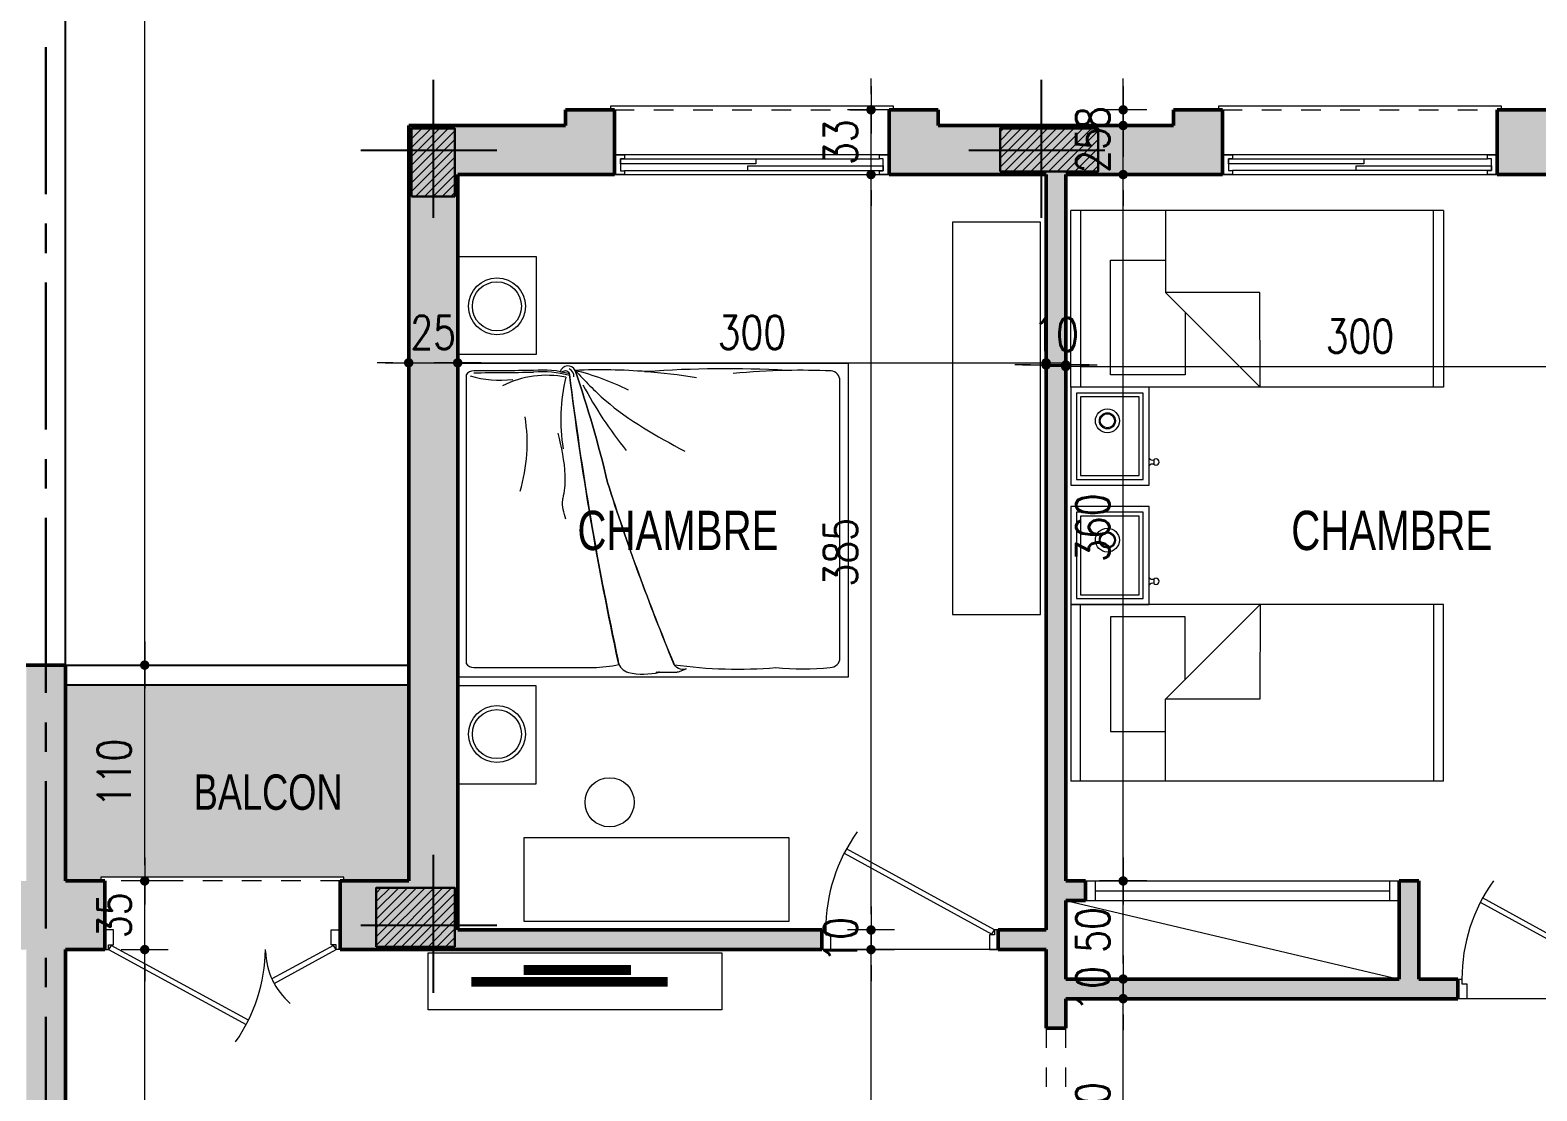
# Model space of a CAD drawing. Header units: millimetres. Extents: x 906 to 2589, y -1235 to -637.
# Drawn here: x 2512.02 to 2519.7, y -1215.63 to -1210.23 of the extents above; entities that cross this region are included whole.
import ezdxf

# ---------------------------------------------------------------- set-up
doc = ezdxf.new("R2010")
doc.units = ezdxf.units.MM
for name, pattern in [('AXES', [2, 1.25, -0.25, 0.25, -0.25]), ('CONTINU', [0]), ('HIDDEN', [0.375, 0.25, -0.125])]:
    doc.linetypes.add(name, pattern=pattern)
doc.layers.get('DEFPOINTS').update_dxf_attribs({"color": 255, "lineweight": 13})
for name, color, linetype, lineweight in [('A-signe', 7, 'Continuous', 9), ('APPUITS', 7, 'Continuous', 18), ('AXE LIMITE', 1, 'AXES', 30), ('DIM.', 4, 'Continuous', 25), ('GARD- CORP', 7, 'Continuous', 25), ('interrompu', 7, 'HIDDEN', 15), ('MENUISERIE', 7, 'Continuous', 13), ('MEUBLE', 35, 'Continuous', 15), ('MUR 0.25', 7, 'Continuous', 25), ('MUR 0.5', 7, 'Continuous', 50), ('POTEAUX ARCH', 7, 'Continuous', 30), ('POTEAUX HACHURE', 7, 'Continuous', 15), ('TEXTE', 7, 'Continuous', 20)]:
    doc.layers.add(name, color=color, linetype=linetype, lineweight=lineweight)
for name, color, linetype in [('AXE', 7, 'AXES'), ('TEINTE 3', 150, 'Continuous'), ('teinte 5', 200, 'Continuous'), ('TEINTE SC', 254, 'Continuous')]:
    doc.layers.add(name, color=color, linetype=linetype)
doc.styles.add('atef', font='romans.shx', dxfattribs={"width": 0.8})
doc.styles.add('STYLE4', font='swisscl.ttf')
doc.dimstyles.new('COTEXT', dxfattribs={"dimscale": 0, "dimtxt": 0.17, "dimasz": 0.08, "dimexe": 0.015, "dimexo": 0.015, "dimgap": 0.07, "dimtad": 1, "dimdec": 0, "dimlfac": 100, "dimzin": 0, "dimdsep": 46, "dimtxsty": 'atef', "dimblk": 'SIG2', "dimcen": 0.15, "dimse1": 1, "dimse2": 1, "dimclrd": 256, "dimclre": 6, "dimclrt": 2, "dimadec": 0, "dimazin": 0, "dimtfac": 0.5, "dimtdec": 0, "dimtix": 1, "dimtmove": 2, "dimatfit": 1, "dimldrblk": 'SIG2', "dimfxl": 0.18, "dimtolj": 1, "dimtzin": 0, "dimlwd": 18, "dimarcsym": 0})

# ---------------------------------------------------------------- blocks, each defined once
blk = doc.blocks.new('PORTE 0.90')
at = {"layer": 'MENUISERIE'}
for points in [[(-0.7859, 0.3911), (-0.0325, -0.0217), (-0.02, 0), (-0.7742, 0.4132)], [(-0.9, 0), (-0.88, 0), (-0.88, -0.025), (-0.855, -0.025), (-0.855, -0.1), (-0.9, -0.1)], [(0, 0), (-0.02, 0), (-0.02, -0.025), (-0.045, -0.025), (-0.045, -0.1), (0, -0.1)]]:
    blk.add_lwpolyline(points, dxfattribs=at)
blk.add_arc((-0.02, 0), 0.86, 144.36454, 180, dxfattribs=at)
blk = doc.blocks.new('SIG2')
at = {"layer": 'A-signe'}
for p, q in [((0, 1.5), (0, 0.5)), ((-1.5, 0), (-0.5, 0)), ((-0.5, 0), (0.5, 0)), ((0, 0.5), (0, -0.5)), ((0.5, 0), (1.5, 0)), ((0, -0.5), (0, -1.5))]:
    blk.add_line(p, q, dxfattribs=at)
at = {"layer": 'A-signe', "const_width": 0.3}
blk.add_lwpolyline([(-0.15, 0, 1), (0.15, 0, 1)], format="xyb", close=True, dxfattribs=at)
blk = doc.blocks.new('*D774')
at = {"layer": 'DEFPOINTS', "color": 0, "transparency": 16777216}
for p in [(2514.201, -1211.286), (2514.201, -1211.9234), (2513.951, -1212.3225)]:
    blk.add_point(p, dxfattribs=at)
at = {"layer": 'DIM.', "lineweight": 18, "transparency": 16777216}
for p, q in [((2513.871, -1211.9234), (2513.791, -1211.9234)), ((2513.951, -1211.9234), (2514.201, -1211.9234)), ((2514.281, -1211.9234), (2514.361, -1211.9234))]:
    blk.add_line(p, q, dxfattribs=at)
at = {"layer": 'DIM.', "lineweight": 18, "transparency": 16777216, "xscale": 0.08, "yscale": 0.08, "zscale": 0.08}
blk.add_blockref('SIG2', (2513.951, -1211.9234), dxfattribs=at)
at = {"layer": 'DIM.', "lineweight": 18, "transparency": 16777216, "xscale": 0.08, "yscale": 0.08, "zscale": 0.08, "rotation": 180}
blk.add_blockref('SIG2', (2514.201, -1211.9234), dxfattribs=at)
at = {"layer": 'DIM.', "color": 2, "transparency": 16777216, "insert": (2514.076, -1211.7684), "char_height": 0.17, "attachment_point": 5, "style": 'atef'}
blk.add_mtext('\\A1;25', dxfattribs=at)
blk = doc.blocks.new('*D775')
at = {"layer": 'DEFPOINTS', "color": 0, "transparency": 16777216}
for p in [(2517.201, -1211.2407), (2514.201, -1211.286), (2517.201, -1211.9234)]:
    blk.add_point(p, dxfattribs=at)
at = {"layer": 'DIM.', "lineweight": 18, "transparency": 16777216}
blk.add_line((2514.281, -1211.9234), (2517.121, -1211.9234), dxfattribs=at)
at = {"layer": 'DIM.', "lineweight": 18, "transparency": 16777216, "xscale": 0.08, "yscale": 0.08, "zscale": 0.08, "rotation": 180}
blk.add_blockref('SIG2', (2514.201, -1211.9234), dxfattribs=at)
at = {"layer": 'DIM.', "lineweight": 18, "transparency": 16777216, "xscale": 0.08, "yscale": 0.08, "zscale": 0.08}
blk.add_blockref('SIG2', (2517.201, -1211.9234), dxfattribs=at)
at = {"layer": 'DIM.', "color": 2, "transparency": 16777216, "insert": (2515.701, -1211.7684), "char_height": 0.17, "attachment_point": 5, "style": 'atef'}
blk.add_mtext('\\A1;300', dxfattribs=at)
blk = doc.blocks.new('*D776')
at = {"layer": 'DEFPOINTS', "color": 0, "transparency": 16777216}
for p in [(2517.201, -1211.2407), (2517.301, -1211.2139), (2517.301, -1211.9342)]:
    blk.add_point(p, dxfattribs=at)
at = {"layer": 'DIM.', "lineweight": 18, "transparency": 16777216}
for p, q in [((2517.121, -1211.9342), (2517.041, -1211.9342)), ((2517.201, -1211.9342), (2517.301, -1211.9342)), ((2517.381, -1211.9342), (2517.461, -1211.9342))]:
    blk.add_line(p, q, dxfattribs=at)
at = {"layer": 'DIM.', "lineweight": 18, "transparency": 16777216, "xscale": 0.08, "yscale": 0.08, "zscale": 0.08}
blk.add_blockref('SIG2', (2517.201, -1211.9342), dxfattribs=at)
at = {"layer": 'DIM.', "lineweight": 18, "transparency": 16777216, "xscale": 0.08, "yscale": 0.08, "zscale": 0.08, "rotation": 180}
blk.add_blockref('SIG2', (2517.301, -1211.9342), dxfattribs=at)
at = {"layer": 'DIM.', "color": 2, "transparency": 16777216, "insert": (2517.251, -1211.7792), "char_height": 0.17, "attachment_point": 5, "style": 'atef'}
blk.add_mtext('\\A1;10', dxfattribs=at)
blk = doc.blocks.new('*D777')
at = {"layer": 'DEFPOINTS', "color": 0, "transparency": 16777216}
for p in [(2517.301, -1211.2139), (2520.301, -1211.4923), (2520.301, -1211.9427)]:
    blk.add_point(p, dxfattribs=at)
at = {"layer": 'DIM.', "lineweight": 18, "transparency": 16777216}
blk.add_line((2517.381, -1211.9427), (2520.221, -1211.9427), dxfattribs=at)
at = {"layer": 'DIM.', "lineweight": 18, "transparency": 16777216, "xscale": 0.08, "yscale": 0.08, "zscale": 0.08, "rotation": 180}
blk.add_blockref('SIG2', (2517.301, -1211.9427), dxfattribs=at)
at = {"layer": 'DIM.', "lineweight": 18, "transparency": 16777216, "xscale": 0.08, "yscale": 0.08, "zscale": 0.08}
blk.add_blockref('SIG2', (2520.301, -1211.9427), dxfattribs=at)
at = {"layer": 'DIM.', "color": 2, "transparency": 16777216, "insert": (2518.801, -1211.7877), "char_height": 0.17, "attachment_point": 5, "style": 'atef'}
blk.add_mtext('\\A1;300', dxfattribs=at)
blk = doc.blocks.new('PORTE - 1.20')
at = {"layer": 'MENUISERIE'}
for points in [[(0, 0), (0.02, 0), (0.02, 0.025), (0.045, 0.025), (0.045, 0.1), (0, 0.1)], [(1.2, 0), (1.18, 0), (1.18, 0.025), (1.155, 0.025), (1.155, 0.1), (1.2, 0.1)], [(0.7329, -0.3596), (0.0325, 0.0217), (0.02, 0), (0.7215, -0.3818)]]:
    blk.add_lwpolyline(points, dxfattribs=at)
blk.add_lwpolyline([(1.1675, 0.0217), (0.8526, -0.1497, 0.017374), (0.8638, -0.1721), (1.18, 0)], format="xyb", close=True, dxfattribs=at)
for centre, radius, start, end in [((-0.0213, 0.0134), 0.8414, 324.93084, 359.08816), ((1.18, 0), 0.36, 181.4627, 229.57879)]:
    blk.add_arc(centre, radius, start, end, dxfattribs=at)
blk = doc.blocks.new('*D627')
at = {"layer": 'DEFPOINTS', "color": 0, "transparency": 16777216}
for p in [(2517.5939, -1215.164), (2518.0112, -1215.164), (2518.4378, -1216.364)]:
    blk.add_point(p, dxfattribs=at)
at = {"layer": 'DIM.', "lineweight": 18, "transparency": 16777216}
blk.add_line((2517.5939, -1216.284), (2517.5939, -1215.244), dxfattribs=at)
at = {"layer": 'DIM.', "lineweight": 18, "transparency": 16777216, "xscale": 0.08, "yscale": 0.08, "zscale": 0.08}
for p, rotation in [((2517.5939, -1215.164), 90), ((2517.5939, -1216.364), 270)]:
    blk.add_blockref('SIG2', p, dxfattribs=dict(at, rotation=rotation))
at = {"layer": 'DIM.', "color": 2, "transparency": 16777216, "insert": (2517.4389, -1215.764), "char_height": 0.17, "attachment_point": 5, "rotation": 90, "style": 'atef'}
blk.add_mtext('\\A1;120', dxfattribs=at)
blk = doc.blocks.new('*D628')
at = {"layer": 'DEFPOINTS', "color": 0, "transparency": 16777216}
for p in [(2517.5939, -1215.064), (2518.0112, -1215.064), (2518.0252, -1215.164)]:
    blk.add_point(p, dxfattribs=at)
at = {"layer": 'DIM.', "lineweight": 18, "transparency": 16777216}
for p, q in [((2517.5939, -1214.984), (2517.5939, -1214.904)), ((2517.5939, -1215.164), (2517.5939, -1215.064)), ((2517.5939, -1215.244), (2517.5939, -1215.324))]:
    blk.add_line(p, q, dxfattribs=at)
at = {"layer": 'DIM.', "lineweight": 18, "transparency": 16777216, "xscale": 0.08, "yscale": 0.08, "zscale": 0.08}
for p, rotation in [((2517.5939, -1215.064), 270), ((2517.5939, -1215.164), 90)]:
    blk.add_blockref('SIG2', p, dxfattribs=dict(at, rotation=rotation))
at = {"layer": 'DIM.', "color": 2, "transparency": 16777216, "insert": (2517.4389, -1215.114), "char_height": 0.17, "attachment_point": 5, "rotation": 90, "style": 'atef'}
blk.add_mtext('\\A1;10', dxfattribs=at)
blk = doc.blocks.new('*D629')
at = {"layer": 'DEFPOINTS', "color": 0, "transparency": 16777216}
for p in [(2517.5939, -1214.564), (2519.0289, -1214.564), (2518.0301, -1215.064)]:
    blk.add_point(p, dxfattribs=at)
at = {"layer": 'DIM.', "lineweight": 18, "transparency": 16777216}
blk.add_line((2517.5939, -1214.984), (2517.5939, -1214.644), dxfattribs=at)
at = {"layer": 'DIM.', "lineweight": 18, "transparency": 16777216, "xscale": 0.08, "yscale": 0.08, "zscale": 0.08}
for p, rotation in [((2517.5939, -1214.564), 90), ((2517.5939, -1215.064), 270)]:
    blk.add_blockref('SIG2', p, dxfattribs=dict(at, rotation=rotation))
at = {"layer": 'DIM.', "color": 2, "transparency": 16777216, "insert": (2517.4389, -1214.814), "char_height": 0.17, "attachment_point": 5, "rotation": 90, "style": 'atef'}
blk.add_mtext('\\A1;50', dxfattribs=at)
blk = doc.blocks.new('*D795')
at = {"layer": 'DEFPOINTS', "color": 0, "transparency": 16777216}
for p in [(2517.5939, -1210.964), (2517.7707, -1210.964), (2519.051, -1214.564)]:
    blk.add_point(p, dxfattribs=at)
at = {"layer": 'DIM.', "lineweight": 18, "transparency": 16777216}
blk.add_line((2517.5939, -1214.484), (2517.5939, -1211.044), dxfattribs=at)
at = {"layer": 'DIM.', "lineweight": 18, "transparency": 16777216, "xscale": 0.08, "yscale": 0.08, "zscale": 0.08}
for p, rotation in [((2517.5939, -1210.964), 90), ((2517.5939, -1214.564), 270)]:
    blk.add_blockref('SIG2', p, dxfattribs=dict(at, rotation=rotation))
at = {"layer": 'DIM.', "color": 2, "transparency": 16777216, "insert": (2517.4389, -1212.764), "char_height": 0.17, "attachment_point": 5, "rotation": 90, "style": 'atef'}
blk.add_mtext('\\A1;360', dxfattribs=at)
blk = doc.blocks.new('*D796')
at = {"layer": 'DEFPOINTS', "color": 0, "transparency": 16777216}
for p in [(2517.5939, -1210.714), (2517.851, -1210.714), (2517.7707, -1210.964)]:
    blk.add_point(p, dxfattribs=at)
at = {"layer": 'DIM.', "lineweight": 18, "transparency": 16777216}
for p, q in [((2517.5939, -1210.634), (2517.5939, -1210.554)), ((2517.5939, -1210.964), (2517.5939, -1210.714)), ((2517.5939, -1211.044), (2517.5939, -1211.124))]:
    blk.add_line(p, q, dxfattribs=at)
at = {"layer": 'DIM.', "lineweight": 18, "transparency": 16777216, "xscale": 0.08, "yscale": 0.08, "zscale": 0.08}
for p, rotation in [((2517.5939, -1210.714), 270), ((2517.5939, -1210.964), 90)]:
    blk.add_blockref('SIG2', p, dxfattribs=dict(at, rotation=rotation))
at = {"layer": 'DIM.', "color": 2, "transparency": 16777216, "insert": (2517.4389, -1210.839), "char_height": 0.17, "attachment_point": 5, "rotation": 90, "style": 'atef'}
blk.add_mtext('\\A1;25', dxfattribs=at)
blk = doc.blocks.new('*D797')
at = {"layer": 'DEFPOINTS', "color": 0, "transparency": 16777216}
for p in [(2517.5939, -1210.634), (2517.851, -1210.634), (2517.851, -1210.714)]:
    blk.add_point(p, dxfattribs=at)
at = {"layer": 'DIM.', "lineweight": 18, "transparency": 16777216}
for p, q in [((2517.5939, -1210.554), (2517.5939, -1210.474)), ((2517.5939, -1210.714), (2517.5939, -1210.634)), ((2517.5939, -1210.794), (2517.5939, -1210.874))]:
    blk.add_line(p, q, dxfattribs=at)
at = {"layer": 'DIM.', "lineweight": 18, "transparency": 16777216, "xscale": 0.08, "yscale": 0.08, "zscale": 0.08}
for p, rotation in [((2517.5939, -1210.634), 270), ((2517.5939, -1210.714), 90)]:
    blk.add_blockref('SIG2', p, dxfattribs=dict(at, rotation=rotation))
at = {"layer": 'DIM.', "color": 2, "transparency": 16777216, "insert": (2517.4389, -1210.674), "char_height": 0.17, "attachment_point": 5, "rotation": 90, "style": 'atef'}
blk.add_mtext('\\A1;8', dxfattribs=at)
blk = doc.blocks.new('*D800')
at = {"layer": 'DEFPOINTS', "color": 0, "transparency": 16777216}
for p in [(2516.3083, -1214.914), (2516.3083, -1214.914), (2516.3899, -1218.314)]:
    blk.add_point(p, dxfattribs=at)
at = {"layer": 'DIM.', "lineweight": 18, "transparency": 16777216}
blk.add_line((2516.3083, -1218.234), (2516.3083, -1214.994), dxfattribs=at)
at = {"layer": 'DIM.', "lineweight": 18, "transparency": 16777216, "xscale": 0.08, "yscale": 0.08, "zscale": 0.08}
for p, rotation in [((2516.3083, -1214.914), 90), ((2516.3083, -1218.314), 270)]:
    blk.add_blockref('SIG2', p, dxfattribs=dict(at, rotation=rotation))
at = {"layer": 'DIM.', "color": 2, "transparency": 16777216, "insert": (2516.1533, -1216.614), "char_height": 0.17, "attachment_point": 5, "rotation": 90, "style": 'atef'}
blk.add_mtext('\\A1;340', dxfattribs=at)
blk = doc.blocks.new('*D801')
at = {"layer": 'DEFPOINTS', "color": 0, "transparency": 16777216}
for p in [(2515.6424, -1214.814), (2516.3083, -1214.814), (2516.3083, -1214.914)]:
    blk.add_point(p, dxfattribs=at)
at = {"layer": 'DIM.', "lineweight": 18, "transparency": 16777216}
for p, q in [((2516.3083, -1214.734), (2516.3083, -1214.654)), ((2516.3083, -1214.914), (2516.3083, -1214.814)), ((2516.3083, -1214.994), (2516.3083, -1215.074))]:
    blk.add_line(p, q, dxfattribs=at)
at = {"layer": 'DIM.', "lineweight": 18, "transparency": 16777216, "xscale": 0.08, "yscale": 0.08, "zscale": 0.08}
for p, rotation in [((2516.3083, -1214.814), 270), ((2516.3083, -1214.914), 90)]:
    blk.add_blockref('SIG2', p, dxfattribs=dict(at, rotation=rotation))
at = {"layer": 'DIM.', "color": 2, "transparency": 16777216, "insert": (2516.1533, -1214.864), "char_height": 0.17, "attachment_point": 5, "rotation": 90, "style": 'atef'}
blk.add_mtext('\\A1;10', dxfattribs=at)
blk = doc.blocks.new('*D802')
at = {"layer": 'DEFPOINTS', "color": 0, "transparency": 16777216}
for p in [(2516.3083, -1210.9641), (2516.6671, -1210.9641), (2515.6424, -1214.814)]:
    blk.add_point(p, dxfattribs=at)
at = {"layer": 'DIM.', "lineweight": 18, "transparency": 16777216}
blk.add_line((2516.3083, -1214.734), (2516.3083, -1211.0441), dxfattribs=at)
at = {"layer": 'DIM.', "lineweight": 18, "transparency": 16777216, "xscale": 0.08, "yscale": 0.08, "zscale": 0.08}
for p, rotation in [((2516.3083, -1210.9641), 90), ((2516.3083, -1214.814), 270)]:
    blk.add_blockref('SIG2', p, dxfattribs=dict(at, rotation=rotation))
at = {"layer": 'DIM.', "color": 2, "transparency": 16777216, "insert": (2516.1533, -1212.889), "char_height": 0.17, "attachment_point": 5, "rotation": 90, "style": 'atef'}
blk.add_mtext('\\A1;385', dxfattribs=at)
blk = doc.blocks.new('*D803')
at = {"layer": 'DEFPOINTS', "color": 0, "transparency": 16777216}
for p in [(2516.3083, -1210.634), (2516.526, -1210.634), (2516.6671, -1210.9641)]:
    blk.add_point(p, dxfattribs=at)
at = {"layer": 'DIM.', "lineweight": 18, "transparency": 16777216}
for p, q in [((2516.3083, -1210.554), (2516.3083, -1210.474)), ((2516.3083, -1210.9641), (2516.3083, -1210.634)), ((2516.3083, -1211.0441), (2516.3083, -1211.1241))]:
    blk.add_line(p, q, dxfattribs=at)
at = {"layer": 'DIM.', "lineweight": 18, "transparency": 16777216, "xscale": 0.08, "yscale": 0.08, "zscale": 0.08}
for p, rotation in [((2516.3083, -1210.634), 270), ((2516.3083, -1210.9641), 90)]:
    blk.add_blockref('SIG2', p, dxfattribs=dict(at, rotation=rotation))
at = {"layer": 'DIM.', "color": 2, "transparency": 16777216, "insert": (2516.1533, -1210.799), "char_height": 0.17, "attachment_point": 5, "rotation": 90, "style": 'atef'}
blk.add_mtext('\\A1;33', dxfattribs=at)
blk = doc.blocks.new('*D815')
at = {"layer": 'DEFPOINTS', "color": 0, "transparency": 16777216}
for p in [(2507.501, -1215.314), (2512.001, -1215.314), (2512.001, -1216.1226)]:
    blk.add_point(p, dxfattribs=at)
at = {"layer": 'DIM.', "lineweight": 18, "transparency": 16777216}
blk.add_line((2507.581, -1216.1226), (2511.921, -1216.1226), dxfattribs=at)
at = {"layer": 'DIM.', "lineweight": 18, "transparency": 16777216, "xscale": 0.08, "yscale": 0.08, "zscale": 0.08, "rotation": 180}
blk.add_blockref('SIG2', (2507.501, -1216.1226), dxfattribs=at)
at = {"layer": 'DIM.', "lineweight": 18, "transparency": 16777216, "xscale": 0.08, "yscale": 0.08, "zscale": 0.08}
blk.add_blockref('SIG2', (2512.001, -1216.1226), dxfattribs=at)
at = {"layer": 'DIM.', "color": 2, "transparency": 16777216, "insert": (2509.751, -1215.9676), "char_height": 0.17, "attachment_point": 5, "style": 'atef'}
blk.add_mtext('\\A1;450', dxfattribs=at)
blk = doc.blocks.new('*D816')
at = {"layer": 'DEFPOINTS', "color": 0, "transparency": 16777216}
for p in [(2512.001, -1215.314), (2512.201, -1215.3637), (2512.201, -1216.1226)]:
    blk.add_point(p, dxfattribs=at)
at = {"layer": 'DIM.', "lineweight": 18, "transparency": 16777216}
for p, q in [((2511.921, -1216.1226), (2511.841, -1216.1226)), ((2512.001, -1216.1226), (2512.201, -1216.1226)), ((2512.281, -1216.1226), (2512.361, -1216.1226))]:
    blk.add_line(p, q, dxfattribs=at)
at = {"layer": 'DIM.', "lineweight": 18, "transparency": 16777216, "xscale": 0.08, "yscale": 0.08, "zscale": 0.08}
blk.add_blockref('SIG2', (2512.001, -1216.1226), dxfattribs=at)
at = {"layer": 'DIM.', "lineweight": 18, "transparency": 16777216, "xscale": 0.08, "yscale": 0.08, "zscale": 0.08, "rotation": 180}
blk.add_blockref('SIG2', (2512.201, -1216.1226), dxfattribs=at)
at = {"layer": 'DIM.', "color": 2, "transparency": 16777216, "insert": (2512.101, -1215.9676), "char_height": 0.17, "attachment_point": 5, "style": 'atef'}
blk.add_mtext('\\A1;20', dxfattribs=at)
blk = doc.blocks.new('*D817')
at = {"layer": 'DEFPOINTS', "color": 0, "transparency": 16777216}
for p in [(2512.201, -1215.3637), (2517.201, -1216.1226), (2517.201, -1216.214)]:
    blk.add_point(p, dxfattribs=at)
at = {"layer": 'DIM.', "lineweight": 18, "transparency": 16777216}
blk.add_line((2512.281, -1216.1226), (2517.121, -1216.1226), dxfattribs=at)
at = {"layer": 'DIM.', "lineweight": 18, "transparency": 16777216, "xscale": 0.08, "yscale": 0.08, "zscale": 0.08, "rotation": 180}
blk.add_blockref('SIG2', (2512.201, -1216.1226), dxfattribs=at)
at = {"layer": 'DIM.', "lineweight": 18, "transparency": 16777216, "xscale": 0.08, "yscale": 0.08, "zscale": 0.08}
blk.add_blockref('SIG2', (2517.201, -1216.1226), dxfattribs=at)
at = {"layer": 'DIM.', "color": 2, "transparency": 16777216, "insert": (2514.701, -1215.9676), "char_height": 0.17, "attachment_point": 5, "style": 'atef'}
blk.add_mtext('\\A1;500', dxfattribs=at)
blk = doc.blocks.new('*D862')
at = {"layer": 'DEFPOINTS', "color": 0, "transparency": 16777216}
for p in [(2512.201, -1214.914), (2512.6052, -1214.914), (2512.201, -1217.1644)]:
    blk.add_point(p, dxfattribs=at)
at = {"layer": 'DIM.', "lineweight": 18, "transparency": 16777216}
blk.add_line((2512.6052, -1217.0844), (2512.6052, -1214.994), dxfattribs=at)
at = {"layer": 'DIM.', "lineweight": 18, "transparency": 16777216, "xscale": 0.08, "yscale": 0.08, "zscale": 0.08}
for p, rotation in [((2512.6052, -1214.914), 90), ((2512.6052, -1217.1644), 270)]:
    blk.add_blockref('SIG2', p, dxfattribs=dict(at, rotation=rotation))
at = {"layer": 'DIM.', "color": 2, "transparency": 16777216, "insert": (2512.4502, -1216.0392), "char_height": 0.17, "attachment_point": 5, "rotation": 90, "style": 'atef'}
blk.add_mtext('\\A1;225', dxfattribs=at)
blk = doc.blocks.new('*D863')
at = {"layer": 'DEFPOINTS', "color": 0, "transparency": 16777216}
for p in [(2512.201, -1214.564), (2512.6052, -1214.564), (2512.201, -1214.914)]:
    blk.add_point(p, dxfattribs=at)
at = {"layer": 'DIM.', "lineweight": 18, "transparency": 16777216}
for p, q in [((2512.6052, -1214.484), (2512.6052, -1214.404)), ((2512.6052, -1214.914), (2512.6052, -1214.564)), ((2512.6052, -1214.994), (2512.6052, -1215.074))]:
    blk.add_line(p, q, dxfattribs=at)
at = {"layer": 'DIM.', "lineweight": 18, "transparency": 16777216, "xscale": 0.08, "yscale": 0.08, "zscale": 0.08}
for p, rotation in [((2512.6052, -1214.564), 270), ((2512.6052, -1214.914), 90)]:
    blk.add_blockref('SIG2', p, dxfattribs=dict(at, rotation=rotation))
at = {"layer": 'DIM.', "color": 2, "transparency": 16777216, "insert": (2512.4502, -1214.739), "char_height": 0.17, "attachment_point": 5, "rotation": 90, "style": 'atef'}
blk.add_mtext('\\A1;35', dxfattribs=at)
blk = doc.blocks.new('*D666')
at = {"layer": 'DEFPOINTS', "color": 0, "transparency": 16777216}
for p in [(2512.201, -1213.464), (2512.6052, -1213.464), (2512.201, -1214.564)]:
    blk.add_point(p, dxfattribs=at)
at = {"layer": 'DIM.', "lineweight": 18, "transparency": 16777216}
blk.add_line((2512.6052, -1214.484), (2512.6052, -1213.544), dxfattribs=at)
at = {"layer": 'DIM.', "lineweight": 18, "transparency": 16777216, "xscale": 0.08, "yscale": 0.08, "zscale": 0.08}
for p, rotation in [((2512.6052, -1213.464), 90), ((2512.6052, -1214.564), 270)]:
    blk.add_blockref('SIG2', p, dxfattribs=dict(at, rotation=rotation))
at = {"layer": 'DIM.', "color": 2, "transparency": 16777216, "insert": (2512.4502, -1214.014), "char_height": 0.17, "attachment_point": 5, "rotation": 90, "style": 'atef'}
blk.add_mtext('\\A1;110', dxfattribs=at)
blk = doc.blocks.new('A$C4AA77CC6')
at = {"linetype": 'ByBlock'}
for p, q in [((1.1226, 2.0646), (0, 0.5318)), ((1.0926, 2.0237), (1.8187, 1.4919)), ((1.8487, 1.5329), (1.1226, 2.0646)), ((1.8487, 1.5329), (0.7261, 0)), ((0.5703, 1.3105), (0.9596, 1.0253)), ((0.6745, 0.636), (0.5703, 1.3105)), ((0.9596, 1.0253), (0.6745, 0.636)), ((0.3964, 0.9656), (0.1713, 0.6582)), ((0.6526, 0.778), (0.3964, 0.9656)), ((0.1713, 0.6582), (0.6426, 0.313)), ((1.0112, 0.3894), (0.6745, 0.636)), ((0.7561, 0.041), (0.03, 0.5727)), ((0.6426, 0.313), (0.8077, 0.5384)), ((0, 0.5318), (0.7261, 0))]:
    blk.add_line(p, q, dxfattribs=at)
blk = doc.blocks.new('A$C209961D1')
at = {"linetype": 'ByBlock'}
for p, q in [((0.2363, 0.6181), (0, 0.2954)), ((0.6397, 0.3227), (0.2363, 0.6181)), ((0.2428, 0.5762), (0.0419, 0.3019)), ((0.2471, 0.5483), (0.0699, 0.3062)), ((0.5978, 0.3162), (0.2428, 0.5762)), ((0.5698, 0.3119), (0.2471, 0.5483)), ((0.5495, 0.419), (0.5679, 0.4056)), ((0.3926, 0.0699), (0.5698, 0.3119)), ((0.3969, 0.0419), (0.5978, 0.3162)), ((0.4034, 0), (0.6397, 0.3227)), ((0, 0.2954), (0.4034, 0)), ((0.0419, 0.3019), (0.3969, 0.0419)), ((0.0699, 0.3062), (0.3926, 0.0699))]:
    blk.add_line(p, q, dxfattribs=at)
for radius in [0.061, 0.041, 0.036]:
    blk.add_circle((0.2489, 0.3451), radius, dxfattribs=at)
for centre, radius, start, end in [((0.5289, 0.4255), 0.0216, 269.72365, 342.53508), ((0.5651, 0.421), 0.0157, 280.33709, 187.22817), ((0.5803, 0.3879), 0.0216, 125.03018, 197.84161)]:
    blk.add_arc(centre, radius, start, end, dxfattribs=at)
blk = doc.blocks.new('*D747')
at = {"layer": 'DEFPOINTS', "color": 0, "transparency": 16777216}
for p in [(2512.101, -1202.2333), (2512.6052, -1202.2333), (2512.101, -1213.464)]:
    blk.add_point(p, dxfattribs=at)
at = {"layer": 'DIM.', "lineweight": 18, "transparency": 16777216}
blk.add_line((2512.6052, -1213.384), (2512.6052, -1202.3133), dxfattribs=at)
at = {"layer": 'DIM.', "lineweight": 18, "transparency": 16777216, "xscale": 0.08, "yscale": 0.08, "zscale": 0.08}
for p, rotation in [((2512.6052, -1202.2333), 90), ((2512.6052, -1213.464), 270)]:
    blk.add_blockref('SIG2', p, dxfattribs=dict(at, rotation=rotation))
at = {"layer": 'DIM.', "color": 2, "transparency": 16777216, "insert": (2512.4502, -1207.8487), "char_height": 0.17, "attachment_point": 5, "rotation": 90, "style": 'atef'}
blk.add_mtext('\\A1;1123', dxfattribs=at)

msp = doc.modelspace()

# ---------------------------------------------------------------- hatches: boundary and pattern name
at = {"layer": 'POTEAUX HACHURE'}
h = msp.add_hatch(dxfattribs=at)
h.set_pattern_fill('ANSI31', color=256, scale=0.01)
h.set_pattern_definition([(45, (1497.935288, -320.348677), (-0.0224506403, 0.0224506403), [])])
h.paths.add_polyline_path([(2513.966, -1211.0752), (2514.186, -1211.0752), (2514.186, -1210.7291), (2513.966, -1210.7291)])
h = msp.add_hatch(dxfattribs=at)
h.set_pattern_fill('ANSI31', color=256, scale=0.01)
h.set_pattern_definition([(45, (1501.035288, -320.348652), (-0.0224506403, 0.0224506403), [])])
h.paths.add_polyline_path([(2516.9662, -1210.949), (2517.4662, -1210.949), (2517.4662, -1210.729), (2516.9662, -1210.729)])
h = msp.add_hatch(dxfattribs=at)
h.set_pattern_fill('ANSI31', color=256, scale=0.01)
h.set_pattern_definition([(45, (1497.935288, -320.598652), (-0.0224506403, 0.0224506403), [])])
h.paths.add_polyline_path([(2513.786, -1214.899), (2514.186, -1214.899), (2514.186, -1214.599), (2513.7861, -1214.599)])
at = {"layer": 'TEINTE 3', "linetype": 'CONTINU'}
h = msp.add_hatch(color=256, dxfattribs=at)
h.dxf.hatch_style = 1
h.paths.add_polyline_path([(2512.101, -1213.464), (2512.001, -1213.464), (2512.001, -1214.564), (2511.901, -1214.564), (2511.901, -1214.914), (2512.001, -1214.914), (2512.001, -1217.1644), (2511.7828, -1217.3826), (2511.8535, -1217.4533), (2512.101, -1217.2058)])
at = {"layer": 'teinte 5', "linetype": 'CONTINU'}
h = msp.add_hatch(color=256, dxfattribs=at)
h.dxf.hatch_style = 1
h.paths.add_polyline_path([(2515.001, -1210.634), (2514.751, -1210.634), (2514.751, -1210.7141), (2513.951, -1210.7141), (2513.951, -1213.464), (2513.951, -1214.564), (2513.601, -1214.564), (2513.601, -1214.914), (2516.0571, -1214.914), (2516.0571, -1214.814), (2514.201, -1214.814), (2514.201, -1210.9641), (2515.001, -1210.9641)])
h = msp.add_hatch(color=256, dxfattribs=at)
h.dxf.hatch_style = 1
h.paths.add_polyline_path([(2518.101, -1210.634), (2517.851, -1210.634), (2517.851, -1210.714), (2516.651, -1210.7141), (2516.651, -1210.634), (2516.401, -1210.634), (2516.401, -1210.9641), (2517.201, -1210.9641), (2517.201, -1214.814), (2516.9571, -1214.814), (2516.9571, -1214.914), (2517.201, -1214.914), (2517.201, -1215.314), (2517.301, -1215.314), (2517.301, -1215.164), (2519.3008, -1215.164), (2519.3008, -1215.064), (2519.101, -1215.064), (2519.101, -1214.564), (2519.001, -1214.564), (2519.001, -1215.064), (2517.301, -1215.064), (2517.301, -1214.664), (2517.401, -1214.664), (2517.401, -1214.564), (2517.301, -1214.564), (2517.301, -1210.964), (2518.101, -1210.964)])
h = msp.add_hatch(color=256, dxfattribs=at)
h.dxf.hatch_style = 1
h.paths.add_polyline_path([(2521.201, -1210.634), (2520.951, -1210.634), (2520.951, -1210.714), (2519.751, -1210.714), (2519.751, -1210.634), (2519.501, -1210.634), (2519.501, -1210.964), (2520.301, -1210.964), (2520.301, -1215.064), (2520.2008, -1215.064), (2520.2008, -1215.164), (2520.5138, -1215.164), (2520.5138, -1215.064), (2520.401, -1215.064), (2520.401, -1210.964), (2521.201, -1210.964)])
h = msp.add_hatch(color=256, dxfattribs=at)
h.dxf.hatch_style = 1
h.paths.add_polyline_path([(2512.401, -1214.564), (2512.201, -1214.564), (2512.201, -1213.464), (2512.101, -1213.464), (2512.101, -1217.2058), (2512.3485, -1217.4533), (2512.4192, -1217.3826), (2512.201, -1217.1644), (2512.201, -1214.914), (2512.401, -1214.914)])
at = {"layer": 'TEINTE SC', "linetype": 'Continuous'}
h = msp.add_hatch(color=256, dxfattribs=at)
h.dxf.hatch_style = 1
h.paths.add_polyline_path([(2513.951, -1213.564), (2512.2013, -1213.564), (2512.2013, -1214.564), (2512.381, -1214.564), (2512.381, -1214.544), (2513.621, -1214.544), (2513.621, -1214.564), (2513.951, -1214.564)])

# ---------------------------------------------------------------- linework, layer by layer
at = {"layer": 'APPUITS'}
for points in [[(2514.981, -1210.6341), (2514.981, -1210.6141), (2516.421, -1210.6141), (2516.421, -1210.6341)], [(2518.081, -1210.634), (2518.081, -1210.614), (2519.521, -1210.614), (2519.521, -1210.634)], [(2513.621, -1214.564), (2513.621, -1214.544), (2512.381, -1214.544), (2512.381, -1214.564)]]:
    msp.add_lwpolyline(points, dxfattribs=at)
at = {"layer": 'AXE'}
for p, q in [((2514.076, -1210.4809), (2514.076, -1211.1839)), ((2517.176, -1210.4809), (2517.176, -1211.1839)), ((2513.7076, -1210.839), (2514.4008, -1210.839)), ((2516.8076, -1210.839), (2517.5008, -1210.839)), ((2514.076, -1214.4309), (2514.076, -1215.1339)), ((2513.7076, -1214.789), (2514.4008, -1214.789))]:
    msp.add_line(p, q, dxfattribs=at)
at = {"layer": 'AXE LIMITE', "ltscale": 0.6}
msp.add_line((2512.101, -1213.464), (2512.101, -1202.2333), dxfattribs=at)
for points in [[(2505.201, -1220.614), (2508.4513, -1220.614), (2508.4513, -1219.414), (2510.901, -1219.414), (2510.901, -1218.4058), (2512.101, -1217.2058), (2512.101, -1213.464)], [(2519.501, -1220.614), (2516.651, -1220.614), (2516.651, -1218.414), (2513.3092, -1218.414), (2512.101, -1217.2058), (2512.101, -1213.464)]]:
    msp.add_lwpolyline(points, dxfattribs=at)
at = {"layer": 'GARD- CORP'}
for p, q in [((2512.201, -1213.464), (2513.951, -1213.464)), ((2512.201, -1213.564), (2513.951, -1213.564))]:
    msp.add_line(p, q, dxfattribs=at)
at = {"layer": 'interrompu', "ltscale": 0.2}
for p, q in [((2515.001, -1210.634), (2516.401, -1210.634)), ((2518.101, -1210.634), (2519.501, -1210.634)), ((2513.601, -1214.564), (2512.401, -1214.564)), ((2517.201, -1215.314), (2517.201, -1216.214)), ((2517.301, -1216.214), (2517.301, -1215.314))]:
    msp.add_line(p, q, dxfattribs=at)
at = {"layer": 'MENUISERIE', "color": 2, "linetype": 'Continuous'}
for p, q in [((2516.401, -1210.8641), (2515.001, -1210.8641)), ((2515.051, -1210.884), (2516.351, -1210.884)), ((2519.501, -1210.864), (2518.101, -1210.864)), ((2518.151, -1210.884), (2519.451, -1210.884)), ((2515.001, -1210.9641), (2516.401, -1210.9641)), ((2516.351, -1210.9441), (2515.051, -1210.9441)), ((2518.101, -1210.964), (2519.501, -1210.964)), ((2519.451, -1210.944), (2518.151, -1210.944))]:
    msp.add_line(p, q, dxfattribs=at)
at = {"layer": 'MENUISERIE'}
for p, q in [((2517.401, -1214.564), (2519.001, -1214.564)), ((2517.451, -1214.564), (2517.451, -1214.664)), ((2517.451, -1214.614), (2518.951, -1214.614)), ((2518.951, -1214.564), (2518.951, -1214.664)), ((2517.301, -1214.664), (2519.001, -1215.064)), ((2517.401, -1214.664), (2519.001, -1214.664)), ((2516.9571, -1214.914), (2516.0571, -1214.914)), ((2520.2008, -1215.164), (2519.3008, -1215.164))]:
    msp.add_line(p, q, dxfattribs=at)
at = {"layer": 'MENUISERIE', "color": 2, "linetype": 'Continuous', "extrusion": (0, 0, -1)}
for points in [[(-2515.001, -1210.8641), (-2515.051, -1210.8641), (-2515.051, -1210.884), (-2515.031, -1210.884), (-2515.031, -1210.9441), (-2515.051, -1210.9441), (-2515.051, -1210.9641), (-2515.001, -1210.9641), (-2515.001, -1210.9641)], [(-2515.7207, -1210.884), (-2515.7207, -1210.909), (-2515.031, -1210.909), (-2515.031, -1210.884), (-2515.031, -1210.884)], [(-2516.371, -1210.9191), (-2516.371, -1210.9441), (-2515.6807, -1210.9441), (-2515.6807, -1210.9191), (-2515.6807, -1210.9191)], [(-2516.401, -1210.8641), (-2516.401, -1210.9641), (-2516.351, -1210.9641), (-2516.351, -1210.9441), (-2516.371, -1210.9441), (-2516.371, -1210.884), (-2516.351, -1210.884), (-2516.351, -1210.8641), (-2516.351, -1210.8641)], [(-2518.101, -1210.864), (-2518.151, -1210.864), (-2518.151, -1210.884), (-2518.131, -1210.884), (-2518.131, -1210.944), (-2518.151, -1210.944), (-2518.151, -1210.964), (-2518.101, -1210.964), (-2518.101, -1210.964)], [(-2518.821, -1210.884), (-2518.821, -1210.909), (-2518.131, -1210.909), (-2518.131, -1210.884), (-2518.131, -1210.884)], [(-2519.471, -1210.919), (-2519.471, -1210.944), (-2518.781, -1210.944), (-2518.781, -1210.919), (-2518.781, -1210.919)], [(-2519.501, -1210.864), (-2519.501, -1210.964), (-2519.451, -1210.964), (-2519.451, -1210.944), (-2519.471, -1210.944), (-2519.471, -1210.884), (-2519.451, -1210.884), (-2519.451, -1210.864), (-2519.451, -1210.864)]]:
    msp.add_lwpolyline(points, close=True, dxfattribs=at)
at = {"layer": 'MEUBLE'}
for points in [[(2517.1729, -1211.2069), (2516.7229, -1211.2069), (2516.7229, -1213.2069), (2517.1729, -1213.2069)], [(2514.201, -1211.8809), (2514.201, -1211.3809), (2514.601, -1211.3809), (2514.601, -1211.8809)], [(2514.201, -1213.5255), (2514.201, -1211.9253), (2516.1925, -1211.9253), (2516.1925, -1213.5255)], [(2514.201, -1213.5699), (2514.201, -1214.0699), (2514.601, -1214.0699), (2514.601, -1213.5699)], [(2514.5384, -1214.7697), (2515.8905, -1214.7697), (2515.8905, -1214.3439), (2514.5384, -1214.3439)], [(2514.0502, -1214.9309), (2515.547, -1214.9309), (2515.547, -1215.2212), (2514.0502, -1215.2212)]]:
    msp.add_lwpolyline(points, close=True, dxfattribs=at)
for points in [[(2514.7996, -1211.9619, 0.684956), (2514.7236, -1211.9684, -0.005428), (2514.7345, -1211.9705, -0.693798), (2514.771, -1211.9831, 0.021985), (2515.0193, -1213.4475, 0.293862), (2515.0716, -1213.501, 0.113732), (2515.2294, -1213.5008), (2515.2248, -1213.5008, -0.029665), (2515.2121, -1213.5008), (2515.3091, -1213.5008, 0.08857), (2515.3262, -1213.4977), (2515.3651, -1213.4834, -0.418916), (2515.3013, -1213.4534, -0.020991), (2514.9651, -1212.5332, 0.024856)], [(2514.283, -1211.9648, 0.236068), (2514.2435, -1211.9846), (2514.2435, -1213.4563, 0.236068), (2514.283, -1213.4761), (2514.8914, -1213.4761, 0.05303), (2515.0232, -1213.4603, -0.049043), (2515.0192, -1213.4473, -0.022031), (2514.7706, -1211.9794, 0.091009), (2514.5876, -1211.9619, -0.005577)], [(2514.7996, -1211.9619, -0.024856), (2514.9651, -1212.5332, 0.021038), (2515.3022, -1213.4558, 0.035808), (2515.3054, -1213.4621, 0.054874), (2515.8231, -1213.4765, 0.045967), (2516.1006, -1213.4761, 0.414214), (2516.15, -1213.4267), (2516.15, -1212.0142, 0.389277), (2516.1048, -1211.965, 0.015971), (2515.8756, -1211.9623, 0.032364), (2515.1635, -1211.9684, 0.030742)]]:
    msp.add_lwpolyline(points, format="xyb", close=True, dxfattribs=at)
at = {"layer": 'MEUBLE', "const_width": 0.05}
for points in [[(2515.084, -1215.0181), (2514.5381, -1215.0181)], [(2515.2711, -1215.0779), (2514.2711, -1215.0779)]]:
    msp.add_lwpolyline(points, dxfattribs=at)
at = {"layer": 'MEUBLE'}
for centre, radius in [((2514.401, -1211.6353), 0.1451), ((2514.401, -1211.6353), 0.1251), ((2514.401, -1213.8155), 0.1451), ((2514.401, -1213.8155), 0.1251), ((2514.9755, -1214.1632), 0.1255)]:
    msp.add_circle(centre, radius, dxfattribs=at)
for centre, radius, start, end in [((2514.4146, -1211.5023), 0.51, 252.80093, 277.53892), ((2514.3044, -1198.3181), 13.6555, 269.91037, 271.1885), ((2514.6542, -1212.489), 0.5019, 78.71088, 116.66813), ((2514.6315, -1212.478), 0.5092, 74.14429, 94.94463), ((2515.6044, -1212.2109), 0.8784, 165.89915, 189.85617), ((2514.753, -1211.9918), 0.0409, 355.50112, 67.39481), ((2531.2016, -1209.9232), 16.5602, 187.16313, 192.26349), ((2515.0126, -1214.3537), 2.3887, 80.21427, 86.63328), ((2515.9486, -1215.5504), 3.5888, 91.16578, 95.48735), ((2513.7369, -1212.3347), 0.8186, 342.7298, 9.56797)]:
    msp.add_arc(centre, radius, start, end, dxfattribs=at)
for points in [[(2514.7996, -1211.9619), (2514.953, -1212.1139), (2515.3583, -1212.3741)], [(2515.0718, -1212.0623), (2514.9383, -1212.0049), (2514.7996, -1211.9619)], [(2514.8393, -1212.0359), (2514.9417, -1212.2085), (2515.0602, -1212.3703)], [(2514.7525, -1212.7204), (2514.7363, -1212.6222), (2514.7409, -1212.5998), (2514.7493, -1212.4961), (2514.7129, -1212.2823)]]:
    msp.add_spline(points, degree=3, dxfattribs=at)
at = {"layer": 'MUR 0.25'}
for q in [(2512.201, -1202.436), (2512.201, -1205.9794), (2512.201, -1205.9794)]:
    msp.add_line((2512.201, -1213.464), q, dxfattribs=at)
at = {"layer": 'MUR 0.5'}
for p, q in [((2515.001, -1210.634), (2514.751, -1210.634)), ((2514.751, -1210.634), (2514.751, -1210.7141)), ((2515.001, -1210.9641), (2515.001, -1210.634)), ((2516.651, -1210.634), (2516.401, -1210.634)), ((2516.401, -1210.634), (2516.401, -1210.9641)), ((2516.651, -1210.7141), (2516.651, -1210.634)), ((2518.101, -1210.634), (2517.851, -1210.634)), ((2517.851, -1210.634), (2517.851, -1210.714)), ((2518.101, -1210.964), (2518.101, -1210.634)), ((2519.751, -1210.634), (2519.501, -1210.634)), ((2519.501, -1210.634), (2519.501, -1210.964)), ((2514.751, -1210.7141), (2513.951, -1210.7141)), ((2513.951, -1210.7141), (2513.951, -1214.564)), ((2516.651, -1210.7141), (2517.051, -1210.7141)), ((2517.851, -1210.714), (2517.051, -1210.714)), ((2514.201, -1210.9641), (2515.001, -1210.9641)), ((2514.201, -1210.9641), (2514.201, -1214.814)), ((2516.401, -1210.9641), (2517.201, -1210.9641)), ((2517.201, -1210.9641), (2517.201, -1214.814)), ((2517.301, -1210.964), (2517.301, -1214.564)), ((2517.301, -1210.964), (2518.101, -1210.964)), ((2519.501, -1210.964), (2520.301, -1210.964)), ((2512.001, -1213.464), (2512.201, -1213.464)), ((2512.201, -1213.464), (2512.201, -1214.564)), ((2512.401, -1214.564), (2512.201, -1214.564)), ((2512.401, -1214.564), (2512.401, -1214.914)), ((2513.951, -1214.564), (2513.601, -1214.564)), ((2513.601, -1214.564), (2513.601, -1214.914)), ((2517.401, -1214.564), (2517.301, -1214.564)), ((2517.401, -1214.564), (2517.401, -1214.664)), ((2519.001, -1214.564), (2519.001, -1215.064)), ((2519.101, -1214.564), (2519.001, -1214.564)), ((2519.101, -1214.564), (2519.101, -1215.064)), ((2517.301, -1214.664), (2517.301, -1215.064)), ((2517.401, -1214.664), (2517.301, -1214.664)), ((2516.0571, -1214.814), (2514.201, -1214.814)), ((2516.0571, -1214.814), (2516.0571, -1214.914)), ((2517.201, -1214.814), (2516.9571, -1214.814)), ((2516.9571, -1214.814), (2516.9571, -1214.914)), ((2512.201, -1214.914), (2512.401, -1214.914)), ((2512.201, -1214.914), (2512.201, -1217.1644)), ((2513.601, -1214.914), (2516.0571, -1214.914)), ((2517.201, -1214.914), (2516.9571, -1214.914)), ((2517.201, -1214.914), (2517.201, -1215.314)), ((2519.001, -1215.064), (2517.301, -1215.064)), ((2519.3008, -1215.064), (2519.101, -1215.064)), ((2519.3008, -1215.064), (2519.3008, -1215.164)), ((2517.301, -1215.164), (2517.301, -1215.314)), ((2519.3008, -1215.164), (2517.301, -1215.164)), ((2517.301, -1215.314), (2517.201, -1215.314))]:
    msp.add_line(p, q, dxfattribs=at)
at = {"layer": 'POTEAUX ARCH'}
for points in [[(2513.966, -1211.0752), (2514.186, -1211.0752), (2514.186, -1210.7291), (2513.966, -1210.7291)], [(2516.9662, -1210.949), (2517.4662, -1210.949), (2517.4662, -1210.729), (2516.9662, -1210.729)], [(2513.786, -1214.899), (2514.186, -1214.899), (2514.186, -1214.599), (2513.786, -1214.599)]]:
    msp.add_lwpolyline(points, close=True, dxfattribs=at)

# ---------------------------------------------------------------- block references
at = {"layer": 'MENUISERIE'}
for name, p in [('PORTE 0.90', (2516.9571, -1214.814)), ('PORTE 0.90', (2520.2008, -1215.064)), ('PORTE - 1.20', (2512.401, -1214.914))]:
    msp.add_blockref(name, p, dxfattribs=at)
at = {"layer": 'MEUBLE', "xscale": -1, "rotation": 233.7826317551634}
msp.add_blockref('A$C4AA77CC6', (2516.8973, -1211.7333), dxfattribs=at)
at = {"layer": 'MEUBLE'}
for name, p, rotation in [('A$C209961D1', (2517.0879, -1212.2221), 306.2173682448436), ('A$C4AA77CC6', (2516.8973, -1213.4694), 306.2173682448366), ('A$C209961D1', (2517.0879, -1212.8298), 306.2173682448436)]:
    msp.add_blockref(name, p, dxfattribs=dict(at, rotation=rotation))

# ---------------------------------------------------------------- texts
at = {"layer": 'TEXTE', "style": 'STYLE4'}
for s, height, p in [('CHAMBRE', 0.2, (2514.8114, -1212.8775)), ('CHAMBRE', 0.2, (2518.4509, -1212.8775)), ('BALCON', 0.18, (2512.8549, -1214.2013))]:
    msp.add_text(s, height=height, dxfattribs=at).set_placement(p)

# ---------------------------------------------------------------- dimensions: what is measured, and where the dimension line sits
at = {"layer": 'DIM.'}
for base, p1, p2, picture, middle in [((2512.6052, -1202.2333), (2512.101, -1213.464), (2512.101, -1202.2333), '*D747', (2512.4502, -1207.8487)), ((2516.3083, -1210.634), (2516.6671, -1210.9641), (2516.526, -1210.634), '*D803', (2516.1533, -1210.799)), ((2517.5939, -1210.634), (2517.851, -1210.714), (2517.851, -1210.634), '*D797', (2517.4389, -1210.674)), ((2517.5939, -1210.714), (2517.7707, -1210.964), (2517.851, -1210.714), '*D796', (2517.4389, -1210.839)), ((2516.3083, -1210.9641), (2515.6424, -1214.814), (2516.6671, -1210.9641), '*D802', (2516.1533, -1212.889)), ((2517.5939, -1210.964), (2519.051, -1214.564), (2517.7707, -1210.964), '*D795', (2517.4389, -1212.764)), ((2512.6052, -1213.464), (2512.201, -1214.564), (2512.201, -1213.464), '*D666', (2512.4502, -1214.014)), ((2512.6052, -1214.564), (2512.201, -1214.914), (2512.201, -1214.564), '*D863', (2512.4502, -1214.739)), ((2517.5939, -1214.564), (2518.0301, -1215.064), (2519.0289, -1214.564), '*D629', (2517.4389, -1214.814)), ((2516.3083, -1214.814), (2516.3083, -1214.914), (2515.6424, -1214.814), '*D801', (2516.1533, -1214.864)), ((2512.6052, -1214.914), (2512.201, -1217.1644), (2512.201, -1214.914), '*D862', (2512.4502, -1216.0392)), ((2516.3083, -1214.914), (2516.3899, -1218.314), (2516.3083, -1214.914), '*D800', (2516.1533, -1216.614)), ((2517.5939, -1215.064), (2518.0252, -1215.164), (2518.0112, -1215.064), '*D628', (2517.4389, -1215.114)), ((2517.5939, -1215.164), (2518.4378, -1216.364), (2518.0112, -1215.164), '*D627', (2517.4389, -1215.764))]:
    dim = msp.add_linear_dim(base=base, p1=p1, p2=p2, angle=90, dimstyle='COTEXT', override={"dimscale": 1}, dxfattribs=at)
    dim.commit()
    dim.dimension.update_dxf_attribs({"geometry": picture, "text_midpoint": middle})
at = {"layer": 'DIM.', "color": 1}
for base, p1, p2, picture, middle in [((2517.201, -1211.9234), (2514.201, -1211.286), (2517.201, -1211.2407), '*D775', (2515.701, -1211.7684)), ((2517.301, -1211.9342), (2517.201, -1211.2407), (2517.301, -1211.2139), '*D776', (2517.251, -1211.7792)), ((2520.301, -1211.9427), (2517.301, -1211.2139), (2520.301, -1211.4923), '*D777', (2518.801, -1211.7877)), ((2514.201, -1211.9234), (2513.951, -1212.3225), (2514.201, -1211.286), '*D774', (2514.076, -1211.7684))]:
    dim = msp.add_linear_dim(base=base, p1=p1, p2=p2, dimstyle='COTEXT', override={"dimscale": 1}, dxfattribs=at)
    dim.commit()
    dim.dimension.update_dxf_attribs({"geometry": picture, "text_midpoint": middle})
at = {"layer": 'DIM.'}
for base, p1, p2, picture, middle in [((2512.001, -1216.1226), (2507.501, -1215.314), (2512.001, -1215.314), '*D815', (2509.751, -1215.9676)), ((2512.201, -1216.1226), (2512.001, -1215.314), (2512.201, -1215.3637), '*D816', (2512.101, -1215.9676)), ((2517.201, -1216.1226), (2512.201, -1215.3637), (2517.201, -1216.214), '*D817', (2514.701, -1215.9676))]:
    dim = msp.add_linear_dim(base=base, p1=p1, p2=p2, dimstyle='COTEXT', override={"dimscale": 1}, dxfattribs=at)
    dim.commit()
    dim.dimension.update_dxf_attribs({"geometry": picture, "text_midpoint": middle})

doc.saveas('drawing.dxf')
